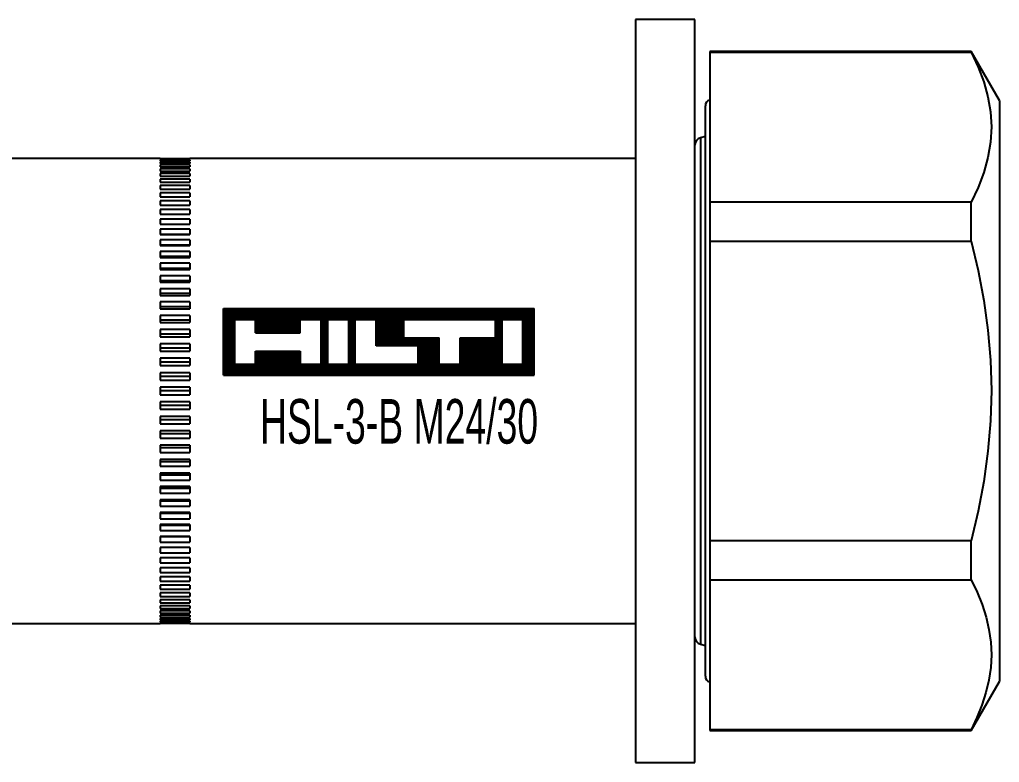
# Model space of a CAD drawing. Header units: millimetres. Extents: x 296 to 4896, y 152 to 3333.
# Drawn here: x 2249.3 to 2315.2, y 1391.9 to 1441.9 of the extents above; entities that cross this region are included whole.
import ezdxf
from ezdxf.enums import TextEntityAlignment as Align

# ---------------------------------------------------------------- set-up
doc = ezdxf.new("R2010")
doc.units = ezdxf.units.MM
doc.linetypes.add('DASHED', pattern=[0.25, 0.15625, -0.09375])
for name, color, linetype in [('1', 1, 'DASHED'), ('10', 1, 'Continuous'), ('3', 4, 'Continuous')]:
    doc.layers.add(name, color=color, linetype=linetype)
doc.styles.get("Standard").update_dxf_attribs({"font": 'arial.ttf'})

# ---------------------------------------------------------------- blocks, each defined once
blk = doc.blocks.new('HSL-3-B M24-30')
at = {"layer": '1', "color": 3, "linetype": 'Continuous'}
for p, q in [((0, 25), (-4, 25)), ((-4, 25), (-4, -25)), ((0, -25), (0, 25)), ((18.6, 22.85), (1, 22.85)), ((1, 22.85), (1, 22.8)), ((1, 22.8), (18.6, 22.8)), ((1, 22.8), (1, 12.707)), ((20.5, 19.559), (18.6, 22.85)), ((18.6, 22.8), (18.6, 22.85)), ((0.7, -19.2), (0.7, 19.2)), ((20.5, 19.559), (20.5, -19.559)), ((-36, 15.65), (-81, 15.65)), ((-36, 15.648), (-34, 15.648)), ((-36, 15.633), (-36, 15.602)), ((-34, 15.633), (-36, 15.633)), ((-36, 15.602), (-34, 15.602)), ((-34, 15.556), (-36, 15.556)), ((-36, 15.556), (-36, 15.494)), ((-36, 15.494), (-34, 15.494)), ((-36, 15.417), (-36, 15.324)), ((-34, 15.417), (-36, 15.417)), ((-36, 15.324), (-34, 15.324)), ((-36, 15.218), (-36, 15.095)), ((-34, 15.218), (-36, 15.218)), ((-4, 15.65), (-34, 15.65)), ((-34, 15.633), (-34, 15.602)), ((-34, 15.556), (-34, 15.494)), ((-34, 15.417), (-34, 15.324)), ((-34, 15.218), (-34, 15.095)), ((-36, 15.095), (-34, 15.095)), ((-34, 14.959), (-36, 14.959)), ((-36, 14.959), (-36, 14.806)), ((-36, 14.806), (-34, 14.806)), ((-34, 14.64), (-36, 14.64)), ((-36, 14.64), (-36, 14.458)), ((-34, 14.959), (-34, 14.806)), ((-34, 14.64), (-34, 14.458)), ((-36, 14.458), (-34, 14.458)), ((-34, 14.264), (-36, 14.264)), ((-36, 14.264), (-36, 14.053)), ((-36, 14.053), (-34, 14.053)), ((-34, 14.264), (-34, 14.053)), ((-34, 13.832), (-36, 13.832)), ((-36, 13.832), (-36, 13.593)), ((-36, 13.593), (-34, 13.593)), ((-34, 13.345), (-36, 13.345)), ((-36, 13.345), (-36, 13.079)), ((-34, 13.832), (-34, 13.593)), ((-34, 13.345), (-34, 13.079)), ((-36, 13.079), (-34, 13.079)), ((-36, 12.805), (-36, 12.514)), ((-34, 12.805), (-36, 12.805)), ((-34, 12.805), (-34, 12.514)), ((1, 12.707), (1, 10.093)), ((18.6, 12.707), (1, 12.707)), ((18.6, 10.093), (18.6, 12.707)), ((-36, 12.514), (-34, 12.514)), ((-34, 12.215), (-36, 12.215)), ((-36, 12.215), (-36, 11.899)), ((-36, 11.899), (-34, 11.899)), ((-34, 12.215), (-34, 11.899)), ((-36, 11.577), (-36, 11.237)), ((-34, 11.577), (-36, 11.577)), ((-36, 11.237), (-34, 11.237)), ((-34, 11.577), (-34, 11.237)), ((-36, 10.893), (-36, 10.531)), ((-34, 10.893), (-36, 10.893)), ((-34, 10.893), (-34, 10.531)), ((-34, 10.542), (-36, 10.542)), ((-36, 10.531), (-34, 10.531)), ((-36, 10.166), (-36, 9.783)), ((-34, 10.166), (-36, 10.166)), ((-34, 10.166), (-34, 9.783)), ((1, 10.093), (18.6, 10.093)), ((1, 10.093), (1, -10.093)), ((-34, 9.816), (-36, 9.816)), ((-36, 9.783), (-34, 9.783)), ((-36, 9.398), (-36, 8.997)), ((-34, 9.398), (-36, 9.398)), ((-34, 9.398), (-34, 8.997)), ((-34, 9.052), (-36, 9.052)), ((-36, 8.997), (-34, 8.997)), ((-34, 8.594), (-36, 8.594)), ((-36, 8.594), (-36, 8.175)), ((-34, 8.594), (-34, 8.175)), ((-34, 8.252), (-36, 8.252)), ((-36, 8.175), (-34, 8.175)), ((-36, 7.756), (-36, 7.321)), ((-34, 7.756), (-36, 7.756)), ((-34, 7.419), (-36, 7.419)), ((-36, 7.321), (-34, 7.321)), ((-34, 7.756), (-34, 7.321)), ((-36, 6.887), (-36, 6.438)), ((-34, 6.887), (-36, 6.887)), ((-34, 6.887), (-34, 6.438)), ((-34, 6.557), (-36, 6.557)), ((-36, 6.438), (-34, 6.438)), ((-34, 5.991), (-36, 5.991)), ((-36, 5.991), (-36, 5.53)), ((-34, 5.991), (-34, 5.53)), ((-34, 5.669), (-36, 5.669)), ((-36, 5.53), (-34, 5.53)), ((-34, 5.071), (-36, 5.071)), ((-36, 5.071), (-36, 4.6)), ((-34, 4.759), (-36, 4.759)), ((-34, 5.071), (-34, 4.6)), ((-36, 4.6), (-34, 4.6)), ((-36, 4.132), (-36, 3.651)), ((-34, 4.132), (-36, 4.132)), ((-34, 4.132), (-34, 3.651)), ((-34, 3.83), (-36, 3.83)), ((-36, 3.651), (-34, 3.651)), ((-34, 3.176), (-36, 3.176)), ((-36, 3.176), (-36, 2.689)), ((-34, 2.886), (-36, 2.886)), ((-36, 2.689), (-34, 2.689)), ((-34, 3.176), (-34, 2.689)), ((-36, 2.207), (-36, 1.715)), ((-34, 2.207), (-36, 2.207)), ((-34, 2.207), (-34, 1.715)), ((-34, 1.93), (-36, 1.93)), ((-36, 1.715), (-34, 1.715)), ((-34, 1.23), (-36, 1.23)), ((-36, 1.23), (-36, 0.735)), ((-34, 0.967), (-36, 0.967)), ((-36, 0.735), (-34, 0.735)), ((-34, 1.23), (-34, 0.735)), ((-27.674, 1.209), (-27.474, 1.209)), ((-34, 0.248), (-36, 0.248)), ((-36, 0.248), (-36, -0.248)), ((-34, 0), (-36, 0)), ((-34, 0.248), (-34, -0.248)), ((-36, -0.248), (-34, -0.248)), ((-36, -0.735), (-36, -1.23)), ((-34, -0.735), (-36, -0.735)), ((-34, -0.967), (-36, -0.967)), ((-36, -1.23), (-34, -1.23)), ((-34, -0.735), (-34, -1.23)), ((-34, -1.715), (-36, -1.715)), ((-36, -1.715), (-36, -2.207)), ((-34, -1.93), (-36, -1.93)), ((-34, -1.715), (-34, -2.207)), ((-36, -2.207), (-34, -2.207)), ((-34, -2.689), (-36, -2.689)), ((-36, -2.689), (-36, -3.176)), ((-34, -2.886), (-36, -2.886)), ((-36, -3.176), (-34, -3.176)), ((-34, -2.689), (-34, -3.176)), ((-34, -3.651), (-36, -3.651)), ((-36, -3.651), (-36, -4.132)), ((-34, -3.83), (-36, -3.83)), ((-34, -3.651), (-34, -4.132)), ((-36, -4.132), (-34, -4.132)), ((-36, -4.6), (-36, -5.071)), ((-34, -4.6), (-36, -4.6)), ((-34, -4.6), (-34, -5.071)), ((-34, -4.759), (-36, -4.759)), ((-36, -5.071), (-34, -5.071)), ((-36, -5.53), (-36, -5.991)), ((-34, -5.53), (-36, -5.53)), ((-34, -5.669), (-36, -5.669)), ((-34, -5.53), (-34, -5.991)), ((-36, -5.991), (-34, -5.991)), ((-36, -6.438), (-36, -6.887)), ((-34, -6.438), (-36, -6.438)), ((-34, -6.557), (-36, -6.557)), ((-34, -6.438), (-34, -6.887)), ((-36, -6.887), (-34, -6.887)), ((-34, -7.321), (-36, -7.321)), ((-36, -7.321), (-36, -7.756)), ((-34, -7.419), (-36, -7.419)), ((-36, -7.756), (-34, -7.756)), ((-34, -7.321), (-34, -7.756)), ((-36, -8.175), (-36, -8.594)), ((-34, -8.175), (-36, -8.175)), ((-34, -8.252), (-36, -8.252)), ((-34, -8.175), (-34, -8.594)), ((-36, -8.594), (-34, -8.594)), ((-34, -8.997), (-36, -8.997)), ((-36, -8.997), (-36, -9.398)), ((-34, -9.052), (-36, -9.052)), ((-34, -8.997), (-34, -9.398)), ((-36, -9.398), (-34, -9.398)), ((-36, -9.783), (-36, -10.166)), ((-34, -9.783), (-36, -9.783)), ((-34, -9.816), (-36, -9.816)), ((-34, -9.783), (-34, -10.166)), ((-36, -10.166), (-34, -10.166)), ((-34, -10.531), (-36, -10.531)), ((-36, -10.531), (-36, -10.893)), ((-34, -10.542), (-36, -10.542)), ((-34, -10.531), (-34, -10.893)), ((1, -10.093), (1, -12.707)), ((18.6, -10.093), (1, -10.093)), ((18.6, -12.707), (18.6, -10.093)), ((-36, -10.893), (-34, -10.893)), ((-34, -11.237), (-36, -11.237)), ((-36, -11.237), (-36, -11.577)), ((-36, -11.577), (-34, -11.577)), ((-34, -11.237), (-34, -11.577)), ((-36, -11.899), (-36, -12.215)), ((-34, -11.899), (-36, -11.899)), ((-36, -12.215), (-34, -12.215)), ((-36, -12.514), (-36, -12.805)), ((-34, -12.514), (-36, -12.514)), ((-34, -11.899), (-34, -12.215)), ((-34, -12.514), (-34, -12.805)), ((-36, -12.805), (-34, -12.805)), ((-34, -13.079), (-36, -13.079)), ((-36, -13.079), (-36, -13.345)), ((-34, -13.079), (-34, -13.345)), ((1, -12.707), (18.6, -12.707)), ((1, -12.707), (1, -22.8)), ((-36, -13.345), (-34, -13.345)), ((-34, -13.593), (-36, -13.593)), ((-36, -13.593), (-36, -13.832)), ((-36, -13.832), (-34, -13.832)), ((-34, -13.593), (-34, -13.832)), ((-34, -14.053), (-36, -14.053)), ((-36, -14.053), (-36, -14.264)), ((-36, -14.264), (-34, -14.264)), ((-36, -14.458), (-36, -14.64)), ((-34, -14.458), (-36, -14.458)), ((-34, -14.053), (-34, -14.264)), ((-34, -14.458), (-34, -14.64)), ((-36, -14.64), (-34, -14.64)), ((-36, -14.806), (-36, -14.959)), ((-34, -14.806), (-36, -14.806)), ((-36, -14.959), (-34, -14.959)), ((-36, -15.095), (-36, -15.218)), ((-34, -15.095), (-36, -15.095)), ((-34, -14.806), (-34, -14.959)), ((-34, -15.095), (-34, -15.218)), ((-81, -15.65), (-36, -15.65)), ((-36, -15.218), (-34, -15.218)), ((-34, -15.324), (-36, -15.324)), ((-36, -15.324), (-36, -15.417)), ((-36, -15.417), (-34, -15.417)), ((-34, -15.494), (-36, -15.494)), ((-36, -15.494), (-36, -15.556)), ((-36, -15.556), (-34, -15.556)), ((-36, -15.602), (-36, -15.633)), ((-34, -15.602), (-36, -15.602)), ((-36, -15.633), (-34, -15.633)), ((-34, -15.648), (-36, -15.648)), ((-34, -15.324), (-34, -15.417)), ((-34, -15.494), (-34, -15.556)), ((-34, -15.602), (-34, -15.633)), ((-34, -15.65), (-4, -15.65)), ((18.6, -22.85), (20.5, -19.559)), ((18.6, -22.8), (1, -22.8)), ((1, -22.8), (1, -22.85)), ((1, -22.85), (18.6, -22.85)), ((18.6, -22.85), (18.6, -22.8)), ((-4, -25), (0, -25))]:
    blk.add_line(p, q, dxfattribs=at)
at = {"layer": '1', "color": 30, "linetype": 'Continuous'}
for p, q in [((0.7, 17.125), (0.371, 17.037)), ((0.371, -17.037), (0.7, -17.125))]:
    blk.add_line(p, q, dxfattribs=at)
at = {"layer": '1', "color": 1, "linetype": 'Continuous'}
blk.add_line((0.371, 17.037), (0.371, -17.037), dxfattribs=at)
at = {"layer": '1', "color": 3, "linetype": 'Continuous'}
for points in [[(18.6, 22.8, 0), (19.066, 21.805, 0), (19.444, 20.804, 0), (19.723, 19.799, 0), (19.896, 18.788, 0), (19.957, 17.771, 0), (19.9, 16.748, 0), (19.727, 15.726, 0), (19.447, 14.712, 0), (19.067, 13.706, 0), (18.6, 12.707, 0)], [(-36, 15.65, 0), (-36, 15.649, 0), (-36, 15.648, 0)], [(-34, 15.65, 0), (-34, 15.649, 0), (-34, 15.648, 0)], [(18.6, 10.093, 0), (19.066, 8.102, 0), (19.444, 6.102, 0), (19.723, 4.091, 0), (19.896, 2.069, 0), (19.957, 0.036, 0), (19.9, -2.01, 0), (19.727, -4.056, 0), (19.447, -6.084, 0), (19.067, -8.096, 0), (18.6, -10.093, 0)], [(-27.674, 1.209, 0), (-27.674, 1.205, 0), (-27.672, 1.202, 0), (-27.67, 1.199, 0), (-27.667, 1.196, 0), (-27.662, 1.193, 0), (-27.657, 1.19, 0), (-27.652, 1.187, 0), (-27.645, 1.184, 0), (-27.638, 1.182, 0), (-27.63, 1.18, 0), (-27.621, 1.179, 0), (-27.613, 1.177, 0), (-27.603, 1.176, 0), (-27.594, 1.175, 0), (-27.584, 1.175, 0), (-27.574, 1.174, 0), (-27.564, 1.175, 0), (-27.555, 1.175, 0), (-27.545, 1.176, 0), (-27.536, 1.177, 0), (-27.527, 1.179, 0), (-27.519, 1.18, 0), (-27.511, 1.182, 0), (-27.504, 1.184, 0), (-27.497, 1.187, 0), (-27.491, 1.19, 0), (-27.486, 1.193, 0), (-27.482, 1.196, 0), (-27.479, 1.199, 0), (-27.476, 1.202, 0), (-27.475, 1.205, 0), (-27.474, 1.209, 0)], [(18.6, -12.707, 0), (18.995, -13.539, 0), (19.331, -14.376, 0), (19.6, -15.216, 0), (19.796, -16.059, 0), (19.916, -16.904, 0), (19.957, -17.752, 0), (19.916, -18.603, 0), (19.795, -19.456, 0), (19.595, -20.306, 0), (19.325, -21.146, 0), (18.991, -21.977, 0), (18.6, -22.8, 0)], [(-36, -15.648, 0), (-36, -15.649, 0), (-36, -15.65, 0)], [(-34, -15.648, 0), (-34, -15.649, 0), (-34, -15.65, 0)]]:
    blk.add_polyline3d(points, dxfattribs=at)
for centre, start, end in [((1.1, 19.2), 104.47875, 180), ((1.1, -19.2), 180, 255.52125)]:
    blk.add_arc(centre, 0.4, start, end, dxfattribs=at)
at = {"layer": '1', "color": 30, "linetype": 'Continuous'}
for centre, start, end in [((0.5, 16.554), 105, 180), ((0.5, -16.554), 180, 255)]:
    blk.add_arc(centre, 0.5, start, end, dxfattribs=at)
at = {"layer": '10'}
for p, q in [((-31.74, 1.058), (-31.74, 5.558)), ((-31.74, 5.558), (-10.829, 5.558)), ((-31.699, 5.558), (-31.699, 1.058)), ((-31.624, 1.058), (-31.624, 5.558)), ((-31.549, 5.558), (-31.549, 1.058)), ((-31.474, 1.058), (-31.474, 5.558)), ((-31.399, 5.558), (-31.399, 1.058)), ((-31.324, 1.058), (-31.324, 5.558)), ((-31.249, 5.558), (-31.249, 1.058)), ((-31.174, 1.058), (-31.174, 5.558)), ((-31.099, 5.558), (-31.099, 1.058)), ((-31.024, 1.058), (-31.024, 5.558)), ((-30.949, 5.558), (-30.949, 4.808)), ((-30.874, 4.808), (-30.874, 5.558)), ((-30.799, 5.558), (-30.799, 4.808)), ((-30.724, 4.808), (-30.724, 5.558)), ((-30.649, 5.558), (-30.649, 4.808)), ((-30.574, 4.808), (-30.574, 5.558)), ((-30.499, 5.558), (-30.499, 4.808)), ((-30.424, 4.808), (-30.424, 5.558)), ((-30.349, 5.558), (-30.349, 4.808)), ((-30.274, 4.808), (-30.274, 5.558)), ((-30.199, 5.558), (-30.199, 4.808)), ((-30.124, 4.808), (-30.124, 5.558)), ((-30.049, 5.558), (-30.049, 4.808)), ((-29.974, 4.808), (-29.974, 5.558)), ((-29.899, 5.558), (-29.899, 4.808)), ((-29.824, 4.808), (-29.824, 5.558)), ((-29.749, 5.558), (-29.749, 4.808)), ((-29.674, 4.808), (-29.674, 5.558)), ((-29.599, 5.558), (-29.599, 4.808)), ((-29.524, 3.926), (-29.524, 5.558)), ((-29.449, 5.558), (-29.449, 3.926)), ((-29.374, 3.926), (-29.374, 5.558)), ((-29.299, 5.558), (-29.299, 3.926)), ((-29.224, 3.926), (-29.224, 5.558)), ((-29.149, 5.558), (-29.149, 3.926)), ((-29.074, 3.926), (-29.074, 5.558)), ((-28.999, 5.558), (-28.999, 3.926)), ((-28.924, 3.926), (-28.924, 5.558)), ((-28.849, 5.558), (-28.849, 3.926)), ((-28.774, 3.926), (-28.774, 5.558)), ((-28.699, 5.558), (-28.699, 3.926)), ((-28.624, 3.926), (-28.624, 5.558)), ((-28.549, 5.558), (-28.549, 3.926)), ((-28.474, 3.926), (-28.474, 5.558)), ((-28.399, 5.558), (-28.399, 3.926)), ((-28.324, 3.926), (-28.324, 5.558)), ((-28.249, 5.558), (-28.249, 3.926)), ((-28.174, 3.926), (-28.174, 5.558)), ((-28.099, 5.558), (-28.099, 3.926)), ((-28.024, 3.926), (-28.024, 5.558)), ((-27.949, 5.558), (-27.949, 3.926)), ((-27.874, 3.926), (-27.874, 5.558)), ((-27.799, 5.558), (-27.799, 3.926)), ((-27.724, 3.926), (-27.724, 5.558)), ((-27.649, 5.558), (-27.649, 3.926)), ((-27.574, 3.926), (-27.574, 5.558)), ((-27.499, 5.558), (-27.499, 3.926)), ((-27.424, 3.926), (-27.424, 5.558)), ((-27.349, 5.558), (-27.349, 3.926)), ((-27.274, 3.926), (-27.274, 5.558)), ((-27.199, 5.558), (-27.199, 3.926)), ((-27.124, 3.926), (-27.124, 5.558)), ((-27.049, 5.558), (-27.049, 3.926)), ((-26.974, 3.926), (-26.974, 5.558)), ((-26.899, 5.558), (-26.899, 3.926)), ((-26.824, 3.926), (-26.824, 5.558)), ((-26.749, 5.558), (-26.749, 3.926)), ((-26.674, 3.926), (-26.674, 5.558)), ((-26.599, 5.558), (-26.599, 3.926)), ((-26.524, 4.808), (-26.524, 5.558)), ((-26.449, 5.558), (-26.449, 4.808)), ((-26.374, 4.808), (-26.374, 5.558)), ((-26.299, 5.558), (-26.299, 4.808)), ((-26.224, 4.808), (-26.224, 5.558)), ((-26.149, 5.558), (-26.149, 4.808)), ((-26.074, 4.808), (-26.074, 5.558)), ((-25.999, 5.558), (-25.999, 4.808)), ((-25.924, 4.808), (-25.924, 5.558)), ((-25.849, 5.558), (-25.849, 4.808)), ((-25.774, 4.808), (-25.774, 5.558)), ((-25.699, 5.558), (-25.699, 4.808)), ((-25.624, 4.808), (-25.624, 5.558)), ((-25.549, 5.558), (-25.549, 4.808)), ((-25.474, 4.808), (-25.474, 5.558)), ((-25.399, 5.558), (-25.399, 4.808)), ((-25.324, 4.808), (-25.324, 5.558)), ((-25.249, 5.558), (-25.249, 4.808)), ((-25.174, 4.808), (-25.174, 5.558)), ((-25.099, 5.558), (-25.099, 1.058)), ((-25.024, 1.058), (-25.024, 5.558)), ((-24.949, 5.558), (-24.949, 1.058)), ((-24.874, 1.058), (-24.874, 5.558)), ((-24.799, 5.558), (-24.799, 1.058)), ((-24.724, 4.808), (-24.724, 5.558)), ((-24.649, 5.558), (-24.649, 4.808)), ((-24.574, 4.808), (-24.574, 5.558)), ((-24.499, 5.558), (-24.499, 4.808)), ((-24.424, 4.808), (-24.424, 5.558)), ((-24.349, 5.558), (-24.349, 4.808)), ((-24.274, 4.808), (-24.274, 5.558)), ((-24.199, 5.558), (-24.199, 4.808)), ((-24.124, 4.808), (-24.124, 5.558)), ((-24.049, 5.558), (-24.049, 4.808)), ((-23.974, 4.808), (-23.974, 5.558)), ((-23.899, 5.558), (-23.899, 4.808)), ((-23.824, 4.808), (-23.824, 5.558)), ((-23.749, 5.558), (-23.749, 4.808)), ((-23.674, 4.808), (-23.674, 5.558)), ((-23.599, 5.558), (-23.599, 4.808)), ((-23.524, 4.808), (-23.524, 5.558)), ((-23.449, 5.558), (-23.449, 4.808)), ((-23.374, 4.808), (-23.374, 5.558)), ((-23.299, 5.558), (-23.299, 1.058)), ((-23.224, 1.058), (-23.224, 5.558)), ((-23.149, 5.558), (-23.149, 1.058)), ((-23.074, 1.058), (-23.074, 5.558)), ((-22.999, 5.558), (-22.999, 1.058)), ((-22.924, 1.058), (-22.924, 5.558)), ((-22.849, 5.558), (-22.849, 4.808)), ((-22.774, 4.808), (-22.774, 5.558)), ((-22.699, 5.558), (-22.699, 4.808)), ((-22.624, 4.808), (-22.624, 5.558)), ((-22.549, 5.558), (-22.549, 4.808)), ((-22.474, 4.808), (-22.474, 5.558)), ((-22.399, 5.558), (-22.399, 4.808)), ((-22.324, 4.808), (-22.324, 5.558)), ((-22.249, 5.558), (-22.249, 4.808)), ((-22.174, 4.808), (-22.174, 5.558)), ((-22.099, 5.558), (-22.099, 4.808)), ((-22.024, 4.808), (-22.024, 5.558)), ((-21.949, 5.558), (-21.949, 4.808)), ((-21.874, 4.808), (-21.874, 5.558)), ((-21.799, 5.558), (-21.799, 4.808)), ((-21.724, 4.808), (-21.724, 5.558)), ((-21.649, 5.558), (-21.649, 4.808)), ((-21.574, 4.808), (-21.574, 5.558)), ((-21.499, 5.558), (-21.499, 4.808)), ((-21.424, 3.043), (-21.424, 5.558)), ((-21.349, 5.558), (-21.349, 3.043)), ((-21.274, 3.043), (-21.274, 5.558)), ((-21.199, 5.558), (-21.199, 3.043)), ((-21.124, 3.043), (-21.124, 5.558)), ((-21.049, 5.558), (-21.049, 3.043)), ((-20.974, 3.043), (-20.974, 5.558)), ((-20.899, 5.558), (-20.899, 3.043)), ((-20.824, 3.043), (-20.824, 5.558)), ((-20.749, 5.558), (-20.749, 3.043)), ((-20.674, 3.043), (-20.674, 5.558)), ((-20.599, 5.558), (-20.599, 3.043)), ((-20.524, 3.043), (-20.524, 5.558)), ((-20.449, 5.558), (-20.449, 3.043)), ((-20.374, 3.043), (-20.374, 5.558)), ((-20.299, 5.558), (-20.299, 3.043)), ((-20.224, 3.043), (-20.224, 5.558)), ((-20.149, 5.558), (-20.149, 3.043)), ((-20.074, 3.043), (-20.074, 5.558)), ((-19.999, 5.558), (-19.999, 3.043)), ((-19.924, 3.043), (-19.924, 5.558)), ((-19.849, 5.558), (-19.849, 3.043)), ((-19.774, 3.043), (-19.774, 5.558)), ((-19.699, 5.558), (-19.699, 3.043)), ((-19.624, 3.043), (-19.624, 5.558)), ((-19.549, 5.558), (-19.549, 4.808)), ((-19.474, 4.808), (-19.474, 5.558)), ((-19.399, 5.558), (-19.399, 4.808)), ((-19.324, 4.808), (-19.324, 5.558)), ((-19.249, 5.558), (-19.249, 4.808)), ((-19.174, 4.808), (-19.174, 5.558)), ((-19.099, 5.558), (-19.099, 4.808)), ((-19.024, 4.808), (-19.024, 5.558)), ((-18.949, 5.558), (-18.949, 4.808)), ((-18.874, 4.808), (-18.874, 5.558)), ((-18.799, 5.558), (-18.799, 4.808)), ((-18.724, 4.808), (-18.724, 5.558)), ((-18.649, 5.558), (-18.649, 4.808)), ((-18.574, 4.808), (-18.574, 5.558)), ((-18.499, 5.558), (-18.499, 4.808)), ((-18.424, 4.808), (-18.424, 5.558)), ((-18.349, 5.558), (-18.349, 4.808)), ((-18.274, 4.808), (-18.274, 5.558)), ((-18.199, 5.558), (-18.199, 4.808)), ((-18.124, 4.808), (-18.124, 5.558)), ((-18.049, 5.558), (-18.049, 4.808)), ((-17.974, 4.808), (-17.974, 5.558)), ((-17.899, 5.558), (-17.899, 4.808)), ((-17.824, 4.808), (-17.824, 5.558)), ((-17.749, 5.558), (-17.749, 4.808)), ((-17.674, 4.808), (-17.674, 5.558)), ((-17.599, 5.558), (-17.599, 4.808)), ((-17.524, 4.808), (-17.524, 5.558)), ((-17.449, 5.558), (-17.449, 4.808)), ((-17.374, 4.808), (-17.374, 5.558)), ((-17.299, 5.558), (-17.299, 4.808)), ((-17.224, 4.808), (-17.224, 5.558)), ((-17.149, 5.558), (-17.149, 4.808)), ((-17.074, 4.808), (-17.074, 5.558)), ((-16.999, 5.558), (-16.999, 4.808)), ((-16.924, 4.808), (-16.924, 5.558)), ((-16.849, 5.558), (-16.849, 4.808)), ((-16.774, 4.808), (-16.774, 5.558)), ((-16.699, 5.558), (-16.699, 4.808)), ((-16.624, 4.808), (-16.624, 5.558)), ((-16.549, 5.558), (-16.549, 4.808)), ((-16.474, 4.808), (-16.474, 5.558)), ((-16.399, 5.558), (-16.399, 4.808)), ((-16.324, 4.808), (-16.324, 5.558)), ((-16.249, 5.558), (-16.249, 4.808)), ((-16.174, 4.808), (-16.174, 5.558)), ((-16.099, 5.558), (-16.099, 4.808)), ((-16.024, 4.808), (-16.024, 5.558)), ((-15.949, 5.558), (-15.949, 4.808)), ((-15.874, 4.808), (-15.874, 5.558)), ((-15.799, 5.558), (-15.799, 4.808)), ((-15.724, 4.808), (-15.724, 5.558)), ((-15.649, 5.558), (-15.649, 4.808)), ((-15.574, 4.808), (-15.574, 5.558)), ((-15.499, 5.558), (-15.499, 4.808)), ((-15.424, 4.808), (-15.424, 5.558)), ((-15.349, 5.558), (-15.349, 4.808)), ((-15.274, 4.808), (-15.274, 5.558)), ((-15.199, 5.558), (-15.199, 4.808)), ((-15.124, 4.808), (-15.124, 5.558)), ((-15.049, 5.558), (-15.049, 4.808)), ((-14.974, 4.808), (-14.974, 5.558)), ((-14.899, 5.558), (-14.899, 4.808)), ((-14.824, 4.808), (-14.824, 5.558)), ((-14.749, 5.558), (-14.749, 4.808)), ((-14.674, 4.808), (-14.674, 5.558)), ((-14.599, 5.558), (-14.599, 4.808)), ((-14.524, 4.808), (-14.524, 5.558)), ((-14.449, 5.558), (-14.449, 4.808)), ((-14.374, 4.808), (-14.374, 5.558)), ((-14.299, 5.558), (-14.299, 4.808)), ((-14.224, 4.808), (-14.224, 5.558)), ((-14.149, 5.558), (-14.149, 4.808)), ((-14.074, 4.808), (-14.074, 5.558)), ((-13.999, 5.558), (-13.999, 4.808)), ((-13.924, 4.808), (-13.924, 5.558)), ((-13.849, 5.558), (-13.849, 4.808)), ((-13.774, 4.808), (-13.774, 5.558)), ((-13.699, 5.558), (-13.699, 4.808)), ((-13.624, 4.808), (-13.624, 5.558)), ((-13.549, 5.558), (-13.549, 4.808)), ((-13.474, 4.808), (-13.474, 5.558)), ((-13.399, 5.558), (-13.399, 1.058)), ((-13.324, 1.058), (-13.324, 5.558)), ((-13.249, 5.558), (-13.249, 1.058)), ((-13.174, 1.058), (-13.174, 5.558)), ((-13.099, 5.558), (-13.099, 1.058)), ((-13.024, 1.058), (-13.024, 5.558)), ((-12.949, 5.558), (-12.949, 4.808)), ((-12.874, 4.808), (-12.874, 5.558)), ((-12.799, 5.558), (-12.799, 4.808)), ((-12.724, 4.808), (-12.724, 5.558)), ((-12.649, 5.558), (-12.649, 4.808)), ((-12.574, 4.808), (-12.574, 5.558)), ((-12.499, 5.558), (-12.499, 4.808)), ((-12.424, 4.808), (-12.424, 5.558)), ((-12.349, 5.558), (-12.349, 4.808)), ((-12.274, 4.808), (-12.274, 5.558)), ((-12.199, 5.558), (-12.199, 4.808)), ((-12.124, 4.808), (-12.124, 5.558)), ((-12.049, 5.558), (-12.049, 4.808)), ((-11.974, 4.808), (-11.974, 5.558)), ((-11.899, 5.558), (-11.899, 4.808)), ((-11.824, 4.808), (-11.824, 5.558)), ((-11.749, 5.558), (-11.749, 4.808)), ((-11.674, 4.808), (-11.674, 5.558)), ((-11.599, 5.558), (-11.599, 4.808)), ((-11.524, 1.058), (-11.524, 5.558)), ((-11.449, 5.558), (-11.449, 1.058)), ((-11.374, 1.058), (-11.374, 5.558)), ((-11.299, 5.558), (-11.299, 1.058)), ((-11.224, 1.058), (-11.224, 5.558)), ((-11.149, 5.558), (-11.149, 1.058)), ((-11.074, 1.058), (-11.074, 5.558)), ((-10.999, 5.558), (-10.999, 1.058)), ((-10.924, 1.058), (-10.924, 5.558)), ((-10.849, 5.558), (-10.849, 1.058)), ((-10.829, 1.058), (-10.829, 5.558)), ((-30.99, 1.808), (-30.99, 4.808)), ((-30.99, 4.808), (-29.579, 4.808)), ((-29.579, 3.926), (-29.579, 4.808)), ((-26.579, 4.808), (-25.167, 4.808)), ((-26.579, 3.926), (-26.579, 4.808)), ((-25.167, 1.808), (-25.167, 4.808)), ((-24.726, 4.808), (-23.314, 4.808)), ((-24.726, 1.808), (-24.726, 4.808)), ((-23.314, 1.808), (-23.314, 4.808)), ((-22.873, 4.808), (-21.461, 4.808)), ((-22.873, 1.808), (-22.873, 4.808)), ((-21.461, 3.043), (-21.461, 4.808)), ((-19.608, 4.808), (-13.431, 4.808)), ((-19.608, 3.573), (-19.608, 4.808)), ((-13.431, 3.573), (-13.431, 4.808)), ((-12.99, 4.808), (-11.579, 4.808)), ((-12.99, 1.808), (-12.99, 4.808)), ((-11.579, 1.808), (-11.579, 4.808)), ((-29.579, 3.926), (-26.579, 3.926)), ((-19.608, 3.573), (-17.226, 3.573)), ((-19.549, 3.573), (-19.549, 3.043)), ((-19.474, 3.043), (-19.474, 3.573)), ((-19.399, 3.573), (-19.399, 3.043)), ((-19.324, 3.043), (-19.324, 3.573)), ((-19.249, 3.573), (-19.249, 3.043)), ((-19.174, 3.043), (-19.174, 3.573)), ((-19.099, 3.573), (-19.099, 3.043)), ((-19.024, 3.043), (-19.024, 3.573)), ((-18.949, 3.573), (-18.949, 3.043)), ((-18.874, 3.043), (-18.874, 3.573)), ((-18.799, 3.573), (-18.799, 3.043)), ((-18.724, 3.043), (-18.724, 3.573)), ((-18.649, 3.573), (-18.649, 3.043)), ((-18.574, 1.058), (-18.574, 3.573)), ((-18.499, 3.573), (-18.499, 1.058)), ((-18.424, 1.058), (-18.424, 3.573)), ((-18.349, 3.573), (-18.349, 1.058)), ((-18.274, 1.058), (-18.274, 3.573)), ((-18.199, 3.573), (-18.199, 1.058)), ((-18.124, 1.058), (-18.124, 3.573)), ((-18.049, 3.573), (-18.049, 1.058)), ((-17.974, 1.058), (-17.974, 3.573)), ((-17.899, 3.573), (-17.899, 1.058)), ((-17.824, 1.058), (-17.824, 3.573)), ((-17.749, 3.573), (-17.749, 1.058)), ((-17.674, 1.058), (-17.674, 3.573)), ((-17.599, 3.573), (-17.599, 1.058)), ((-17.524, 1.058), (-17.524, 3.573)), ((-17.449, 3.573), (-17.449, 1.058)), ((-17.374, 1.058), (-17.374, 3.573)), ((-17.299, 3.573), (-17.299, 1.058)), ((-17.226, 1.808), (-17.226, 3.573)), ((-15.814, 1.808), (-15.814, 3.573)), ((-15.814, 3.573), (-13.431, 3.573)), ((-15.799, 3.573), (-15.799, 1.058)), ((-15.724, 1.058), (-15.724, 3.573)), ((-15.649, 3.573), (-15.649, 1.058)), ((-15.574, 1.058), (-15.574, 3.573)), ((-15.499, 3.573), (-15.499, 1.058)), ((-15.424, 1.058), (-15.424, 3.573)), ((-15.349, 3.573), (-15.349, 1.058)), ((-15.274, 1.058), (-15.274, 3.573)), ((-15.199, 3.573), (-15.199, 1.058)), ((-15.124, 1.058), (-15.124, 3.573)), ((-15.049, 3.573), (-15.049, 1.058)), ((-14.974, 1.058), (-14.974, 3.573)), ((-14.899, 3.573), (-14.899, 1.058)), ((-14.824, 1.058), (-14.824, 3.573)), ((-14.749, 3.573), (-14.749, 1.058)), ((-14.674, 1.058), (-14.674, 3.573)), ((-14.599, 3.573), (-14.599, 1.058)), ((-14.524, 1.058), (-14.524, 3.573)), ((-14.449, 3.573), (-14.449, 1.058)), ((-14.374, 1.058), (-14.374, 3.573)), ((-14.299, 3.573), (-14.299, 1.058)), ((-14.224, 1.058), (-14.224, 3.573)), ((-14.149, 3.573), (-14.149, 1.058)), ((-14.074, 1.058), (-14.074, 3.573)), ((-13.999, 3.573), (-13.999, 1.058)), ((-13.924, 1.058), (-13.924, 3.573)), ((-13.849, 3.573), (-13.849, 1.058)), ((-13.774, 1.058), (-13.774, 3.573)), ((-13.699, 3.573), (-13.699, 1.058)), ((-13.624, 1.058), (-13.624, 3.573)), ((-13.549, 3.573), (-13.549, 1.058)), ((-13.474, 1.058), (-13.474, 3.573)), ((-29.579, 1.808), (-29.579, 2.691)), ((-29.579, 2.691), (-26.579, 2.691)), ((-29.524, 1.058), (-29.524, 2.691)), ((-29.449, 2.691), (-29.449, 1.058)), ((-29.374, 1.058), (-29.374, 2.691)), ((-29.299, 2.691), (-29.299, 1.058)), ((-29.224, 1.058), (-29.224, 2.691)), ((-29.149, 2.691), (-29.149, 1.058)), ((-29.074, 1.058), (-29.074, 2.691)), ((-28.999, 2.691), (-28.999, 1.058)), ((-28.924, 1.058), (-28.924, 2.691)), ((-28.849, 2.691), (-28.849, 1.058)), ((-28.774, 1.058), (-28.774, 2.691)), ((-28.699, 2.691), (-28.699, 1.058)), ((-28.624, 1.058), (-28.624, 2.691)), ((-28.549, 2.691), (-28.549, 1.058)), ((-28.474, 1.058), (-28.474, 2.691)), ((-28.399, 2.691), (-28.399, 1.058)), ((-28.324, 1.058), (-28.324, 2.691)), ((-28.249, 2.691), (-28.249, 1.058)), ((-28.174, 1.058), (-28.174, 2.691)), ((-28.099, 2.691), (-28.099, 1.058)), ((-28.024, 1.058), (-28.024, 2.691)), ((-27.949, 2.691), (-27.949, 1.058)), ((-27.874, 1.058), (-27.874, 2.691)), ((-27.799, 2.691), (-27.799, 1.058)), ((-27.724, 1.058), (-27.724, 2.691)), ((-27.649, 2.691), (-27.649, 1.058)), ((-27.574, 1.058), (-27.574, 2.691)), ((-27.499, 2.691), (-27.499, 1.058)), ((-27.424, 1.058), (-27.424, 2.691)), ((-27.349, 2.691), (-27.349, 1.058)), ((-27.274, 1.058), (-27.274, 2.691)), ((-27.199, 2.691), (-27.199, 1.058)), ((-27.124, 1.058), (-27.124, 2.691)), ((-27.049, 2.691), (-27.049, 1.058)), ((-26.974, 1.058), (-26.974, 2.691)), ((-26.899, 2.691), (-26.899, 1.058)), ((-26.824, 1.058), (-26.824, 2.691)), ((-26.749, 2.691), (-26.749, 1.058)), ((-26.674, 1.058), (-26.674, 2.691)), ((-26.599, 2.691), (-26.599, 1.058)), ((-26.579, 2.691), (-26.579, 1.808)), ((-18.637, 3.043), (-21.461, 3.043)), ((-18.637, 1.808), (-18.637, 3.043)), ((-30.99, 1.808), (-29.579, 1.808)), ((-30.949, 1.808), (-30.949, 1.058)), ((-30.874, 1.058), (-30.874, 1.808)), ((-30.799, 1.808), (-30.799, 1.058)), ((-30.724, 1.058), (-30.724, 1.808)), ((-30.649, 1.808), (-30.649, 1.058)), ((-30.574, 1.058), (-30.574, 1.808)), ((-30.499, 1.808), (-30.499, 1.058)), ((-30.424, 1.058), (-30.424, 1.808)), ((-30.349, 1.808), (-30.349, 1.058)), ((-30.274, 1.058), (-30.274, 1.808)), ((-30.199, 1.808), (-30.199, 1.058)), ((-30.124, 1.058), (-30.124, 1.808)), ((-30.049, 1.808), (-30.049, 1.058)), ((-29.974, 1.058), (-29.974, 1.808)), ((-29.899, 1.808), (-29.899, 1.058)), ((-29.824, 1.058), (-29.824, 1.808)), ((-29.749, 1.808), (-29.749, 1.058)), ((-29.674, 1.058), (-29.674, 1.808)), ((-29.599, 1.808), (-29.599, 1.058)), ((-26.579, 1.808), (-25.167, 1.808)), ((-26.524, 1.058), (-26.524, 1.808)), ((-26.449, 1.808), (-26.449, 1.058)), ((-26.374, 1.058), (-26.374, 1.808)), ((-26.299, 1.808), (-26.299, 1.058)), ((-26.224, 1.058), (-26.224, 1.808)), ((-26.149, 1.808), (-26.149, 1.058)), ((-26.074, 1.058), (-26.074, 1.808)), ((-25.999, 1.808), (-25.999, 1.058)), ((-25.924, 1.058), (-25.924, 1.808)), ((-25.849, 1.808), (-25.849, 1.058)), ((-25.774, 1.058), (-25.774, 1.808)), ((-25.699, 1.808), (-25.699, 1.058)), ((-25.624, 1.058), (-25.624, 1.808)), ((-25.549, 1.808), (-25.549, 1.058)), ((-25.474, 1.058), (-25.474, 1.808)), ((-25.399, 1.808), (-25.399, 1.058)), ((-25.324, 1.058), (-25.324, 1.808)), ((-25.249, 1.808), (-25.249, 1.058)), ((-25.174, 1.058), (-25.174, 1.808)), ((-24.726, 1.808), (-23.314, 1.808)), ((-24.724, 1.058), (-24.724, 1.808)), ((-24.649, 1.808), (-24.649, 1.058)), ((-24.574, 1.058), (-24.574, 1.808)), ((-24.499, 1.808), (-24.499, 1.058)), ((-24.424, 1.058), (-24.424, 1.808)), ((-24.349, 1.808), (-24.349, 1.058)), ((-24.274, 1.058), (-24.274, 1.808)), ((-24.199, 1.808), (-24.199, 1.058)), ((-24.124, 1.058), (-24.124, 1.808)), ((-24.049, 1.808), (-24.049, 1.058)), ((-23.974, 1.058), (-23.974, 1.808)), ((-23.899, 1.808), (-23.899, 1.058)), ((-23.824, 1.058), (-23.824, 1.808)), ((-23.749, 1.808), (-23.749, 1.058)), ((-23.674, 1.058), (-23.674, 1.808)), ((-23.599, 1.808), (-23.599, 1.058)), ((-23.524, 1.058), (-23.524, 1.808)), ((-23.449, 1.808), (-23.449, 1.058)), ((-23.374, 1.058), (-23.374, 1.808)), ((-22.873, 1.808), (-18.637, 1.808)), ((-22.849, 1.808), (-22.849, 1.058)), ((-22.774, 1.058), (-22.774, 1.808)), ((-22.699, 1.808), (-22.699, 1.058)), ((-22.624, 1.058), (-22.624, 1.808)), ((-22.549, 1.808), (-22.549, 1.058)), ((-22.474, 1.058), (-22.474, 1.808)), ((-22.399, 1.808), (-22.399, 1.058)), ((-22.324, 1.058), (-22.324, 1.808)), ((-22.249, 1.808), (-22.249, 1.058)), ((-22.174, 1.058), (-22.174, 1.808)), ((-22.099, 1.808), (-22.099, 1.058)), ((-22.024, 1.058), (-22.024, 1.808)), ((-21.949, 1.808), (-21.949, 1.058)), ((-21.874, 1.058), (-21.874, 1.808)), ((-21.799, 1.808), (-21.799, 1.058)), ((-21.724, 1.058), (-21.724, 1.808)), ((-21.649, 1.808), (-21.649, 1.058)), ((-21.574, 1.058), (-21.574, 1.808)), ((-21.499, 1.808), (-21.499, 1.058)), ((-21.424, 1.058), (-21.424, 1.808)), ((-21.349, 1.808), (-21.349, 1.058)), ((-21.274, 1.058), (-21.274, 1.808)), ((-21.199, 1.808), (-21.199, 1.058)), ((-21.124, 1.058), (-21.124, 1.808)), ((-21.049, 1.808), (-21.049, 1.058)), ((-20.974, 1.058), (-20.974, 1.808)), ((-20.899, 1.808), (-20.899, 1.058)), ((-20.824, 1.058), (-20.824, 1.808)), ((-20.749, 1.808), (-20.749, 1.058)), ((-20.674, 1.058), (-20.674, 1.808)), ((-20.599, 1.808), (-20.599, 1.058)), ((-20.524, 1.058), (-20.524, 1.808)), ((-20.449, 1.808), (-20.449, 1.058)), ((-20.374, 1.058), (-20.374, 1.808)), ((-20.299, 1.808), (-20.299, 1.058)), ((-20.224, 1.058), (-20.224, 1.808)), ((-20.149, 1.808), (-20.149, 1.058)), ((-20.074, 1.058), (-20.074, 1.808)), ((-19.999, 1.808), (-19.999, 1.058)), ((-19.924, 1.058), (-19.924, 1.808)), ((-19.849, 1.808), (-19.849, 1.058)), ((-19.774, 1.058), (-19.774, 1.808)), ((-19.699, 1.808), (-19.699, 1.058)), ((-19.624, 1.058), (-19.624, 1.808)), ((-19.549, 1.808), (-19.549, 1.058)), ((-19.474, 1.058), (-19.474, 1.808)), ((-19.399, 1.808), (-19.399, 1.058)), ((-19.324, 1.058), (-19.324, 1.808)), ((-19.249, 1.808), (-19.249, 1.058)), ((-19.174, 1.058), (-19.174, 1.808)), ((-19.099, 1.808), (-19.099, 1.058)), ((-19.024, 1.058), (-19.024, 1.808)), ((-18.949, 1.808), (-18.949, 1.058)), ((-18.874, 1.058), (-18.874, 1.808)), ((-18.799, 1.808), (-18.799, 1.058)), ((-18.724, 1.058), (-18.724, 1.808)), ((-18.649, 1.808), (-18.649, 1.058)), ((-17.226, 1.808), (-15.814, 1.808)), ((-17.224, 1.058), (-17.224, 1.808)), ((-17.149, 1.808), (-17.149, 1.058)), ((-17.074, 1.058), (-17.074, 1.808)), ((-16.999, 1.808), (-16.999, 1.058)), ((-16.924, 1.058), (-16.924, 1.808)), ((-16.849, 1.808), (-16.849, 1.058)), ((-16.774, 1.058), (-16.774, 1.808)), ((-16.699, 1.808), (-16.699, 1.058)), ((-16.624, 1.058), (-16.624, 1.808)), ((-16.549, 1.808), (-16.549, 1.058)), ((-16.474, 1.058), (-16.474, 1.808)), ((-16.399, 1.808), (-16.399, 1.058)), ((-16.324, 1.058), (-16.324, 1.808)), ((-16.249, 1.808), (-16.249, 1.058)), ((-16.174, 1.058), (-16.174, 1.808)), ((-16.099, 1.808), (-16.099, 1.058)), ((-16.024, 1.058), (-16.024, 1.808)), ((-15.949, 1.808), (-15.949, 1.058)), ((-15.874, 1.058), (-15.874, 1.808)), ((-12.99, 1.808), (-11.579, 1.808)), ((-12.949, 1.808), (-12.949, 1.058)), ((-12.874, 1.058), (-12.874, 1.808)), ((-12.799, 1.808), (-12.799, 1.058)), ((-12.724, 1.058), (-12.724, 1.808)), ((-12.649, 1.808), (-12.649, 1.058)), ((-12.574, 1.058), (-12.574, 1.808)), ((-12.499, 1.808), (-12.499, 1.058)), ((-12.424, 1.058), (-12.424, 1.808)), ((-12.349, 1.808), (-12.349, 1.058)), ((-12.274, 1.058), (-12.274, 1.808)), ((-12.199, 1.808), (-12.199, 1.058)), ((-12.124, 1.058), (-12.124, 1.808)), ((-12.049, 1.808), (-12.049, 1.058)), ((-11.974, 1.058), (-11.974, 1.808)), ((-11.899, 1.808), (-11.899, 1.058)), ((-11.824, 1.058), (-11.824, 1.808)), ((-11.749, 1.808), (-11.749, 1.058)), ((-11.674, 1.058), (-11.674, 1.808)), ((-11.599, 1.808), (-11.599, 1.058)), ((-31.74, 1.058), (-10.829, 1.058))]:
    blk.add_line(p, q, dxfattribs=at)
at = {"layer": '3', "width": 0.6}
blk.add_text('HSL-3-B M24/30', height=3, dxfattribs=at).set_placement((-19.923, -3.542), align=Align.CENTER)

msp = doc.modelspace()

# ---------------------------------------------------------------- block references
msp.add_blockref('HSL-3-B M24-30', (2294.737, 1416.944))

doc.saveas('drawing.dxf')
